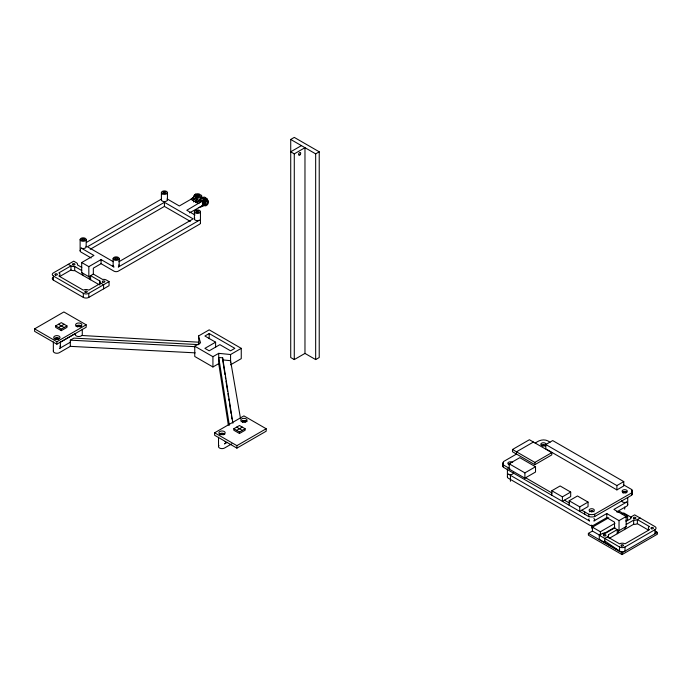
<?xml version="1.0" encoding="UTF-8"?>
<svg xmlns="http://www.w3.org/2000/svg" width="692" height="692" viewBox="0 0 692 692"><rect width="100%" height="100%" fill="white"/><g stroke="black" fill="none" stroke-linecap="round" stroke-linejoin="round"><path stroke-width="1.04" d="M632.22 492.981L631.675 495.23L594.558 516.63A7.577 4.377 0 0 1 588.857 516.63L503.413 467.299L502.911 466.192L503.447 463.951M533.42 442.041L516.491 451.807L516.491 454.073L503.447 461.607L502.911 463.848L503.413 467.299M623.362 484.711L631.718 489.538L632.22 490.637L631.675 495.23M204.616 204.529A3.027 1.747 -60 0 1 202.479 203.292L203.111 201.182L204.616 199.59A3.027 1.747 -60 0 1 206.683 200.222M204.261 204.322L204.884 202.211L206.398 200.619A3.027 1.747 -60 0 1 208.534 201.848A3.027 1.747 -60 0 1 206.398 205.55A3.027 1.747 -60 0 1 204.261 204.322L202.479 203.292M624.366 529.622L626.148 526.534L626.148 516.5L613.899 509.424L626.84 501.959A3.027 1.747 0 0 1 623.544 502.34A3.027 1.747 0 0 1 621.676 500.723M197.203 194.4A3.027 1.747 -60 0 0 195.352 194.236L193.846 195.836L193.215 197.938A3.027 1.747 -60 0 0 193.293 198.535M207.548 201.268A4.29 2.483 -60 0 0 204.616 198.552L198.379 203.595L190.905 199.287L197.142 194.236A4.29 2.483 -60 0 1 199.772 194.469M199.988 200.282A3.027 1.747 -60 0 0 200.983 196.935A3.027 1.747 -60 0 0 198.915 196.294L192.679 200.308L198.915 195.256A4.29 2.483 -60 0 1 201.545 199.002M201.588 201.744L201.588 200.879L199.806 199.85L199.806 200.723L196.597 202.574L202.834 197.523A4.29 2.483 -60 0 1 205.766 198.431M195.006 215.022L186.805 210.281L203.984 200.075L205.844 201.017M197.142 195.274L196.589 195.672L194.798 194.642M82.08 240.176L83.152 239.562M163.355 193.25L164.428 192.635M86.595 242.295L161.573 199.011M118.929 261.732L193.146 218.888L164.428 202.306L87.426 246.759L113.367 261.732M90.211 249.267L164.428 206.415L190.369 221.397M290.718 139.455L294.282 137.405L319.228 151.799L319.228 357.522L315.664 359.58L304.973 353.413L294.282 359.58L290.718 357.522L290.718 139.455L315.664 153.858L319.228 151.799M193.31 197.895L179.332 205.974L167.473 199.123M83.481 275.658L81.699 272.57L81.699 262.536L93.948 255.46L81.016 247.995A3.027 1.747 0 0 0 84.658 248.272A3.027 1.747 0 0 0 86.067 246.309M59.797 276.454L70.965 270.01A3.858 2.223 0 0 0 74.693 270.581L98.956 284.594M193.483 201.9L196.779 199.997M198.915 201.234L195.888 202.574L195.888 197.583L194.115 196.563M81.699 262.536L88.827 266.645L101.075 259.578L114.007 267.043A3.027 1.747 0 0 1 113.228 265.356M301.409 145.631L290.718 151.799L294.282 153.858L304.973 147.69L304.973 353.413M200.343 222.547A3.027 1.747 0 0 1 199.555 224.234L118.28 271.16A3.027 1.747 0 0 1 114.007 271.16L101.075 263.687L93.334 268.159L93.334 274.084L102.606 279.438A3.858 2.223 0 0 1 106.326 280.018L109.059 281.583L109.059 285.701L88.784 297.404A3.858 2.223 0 0 1 83.325 297.404L53.414 280.139A3.858 2.223 0 0 1 52.808 277.449M189.478 212.859L204.062 204.763M115.08 259.223L116.144 258.609M196.355 212.297L197.419 211.683M93.334 274.084L88.827 276.688L81.699 272.57M103.601 288.849L103.601 284.732L100.876 283.158L88.784 290.147A3.858 2.223 0 0 0 83.325 290.147L58.872 276.022A3.858 2.223 0 0 0 58.872 272.873L70.965 265.892A3.858 2.223 0 0 0 74.693 266.463L81.725 270.529M81.812 267.432L77.418 264.898A3.858 2.223 0 0 0 76.414 262.744L73.707 261.178L53.414 272.873A3.858 2.223 0 0 0 53.414 276.022L83.325 293.296A3.858 2.223 0 0 0 88.784 293.296L109.059 281.583M34.6 328.856L63.889 311.954L86.163 324.808L86.163 327.273L56.874 344.183L34.6 331.33L34.6 328.856L56.874 341.718L86.163 324.808M55.671 325.889L61.311 322.628L66.96 325.889L66.96 327.377L61.311 330.638L55.671 327.377L55.671 325.889L61.311 329.15L66.96 325.889M58.491 327.524L64.14 324.263M59.849 342.505L75.341 333.561M53.466 350.697A3.529 2.033 0 0 0 55.109 352.981A3.529 2.033 0 0 0 59.365 352.661L70.307 346.346L70.307 340.17L73.862 338.12L198.794 344.625M70.307 342.229L59.365 348.543A3.529 2.033 0 0 0 59.927 346.087M199.045 344.01L198.5 336.009L209.183 329.842L241.257 348.353L241.257 358.646L230.566 364.814M215.601 342.185L204.91 348.353L209.183 350.827L219.874 344.651L230.566 350.827L234.839 348.353L209.183 333.544L204.91 336.009L215.601 342.185L215.601 347.332M241.257 348.353L230.566 354.529L218.724 353.344L218.724 363.629L212.928 366.976L194.755 356.484L194.755 346.199L200.55 342.851L198.5 336.009M194.755 346.199L212.928 356.691L218.724 353.344M214.632 432.794L243.921 415.892L266.186 428.746L266.186 431.211L236.898 448.122L214.632 435.268L214.632 432.794L236.898 445.657L266.186 428.746M233.827 428.755L239.475 425.493L245.124 428.755L245.124 430.234L239.475 433.495L233.827 430.234L233.827 428.755L239.475 432.016L245.124 428.755M236.647 430.381L242.295 427.12M227.27 442.326L224.537 443.909A3.529 2.033 0 0 0 225.099 441.453M231.829 443.814L224.537 448.018A3.529 2.033 0 0 1 219.892 448.2A3.529 2.033 0 0 1 218.983 445.562M512.487 449.497L529.406 439.723L551.784 452.646L551.784 454.903L534.864 464.678L512.487 451.755L512.487 449.497L534.864 462.412L551.784 452.646M535.184 443.278C539.284 439.662 545.642 438.382 549.993 442.344M509.174 463.796L519.787 457.663L535.522 466.745L535.522 472.031L524.899 478.163L509.174 469.081L509.174 463.796L524.899 472.878L535.522 466.745M545.806 444.541L552.683 440.57L623.769 481.606L623.769 485.931L616.892 489.901L545.806 448.857L545.806 444.541L616.892 485.576L623.769 481.606M509.174 469.081L509.866 468.674L503.413 464.955M551.827 490.74L560.113 485.957L570.692 492.073L570.692 496.579L562.406 501.363L562.406 496.856L551.827 490.74L551.827 495.247M562.406 496.856L570.692 492.073M569.179 500.766L577.465 495.982L588.044 502.089L588.044 506.596L579.758 511.379L579.758 506.873L569.179 500.766L569.179 505.264M579.758 506.873L588.044 502.089M581.79 510.203L588.857 514.286A7.577 4.377 0 0 0 594.558 514.286L631.675 492.886M626.148 516.5L619.029 520.609L606.78 513.542L593.84 521.007A3.027 1.747 0 0 0 593.84 518.542M626.277 521.258L630.922 518.585A3.858 2.223 0 0 1 631.917 516.431L634.642 514.857L654.917 526.56A3.858 2.223 0 0 1 654.917 529.709L625.006 546.983L625.006 551.091A3.858 2.223 0 0 1 619.548 551.091L599.289 539.379L599.289 535.271L602.005 533.705A3.858 2.223 0 0 1 605.725 533.125L614.513 528.048L614.513 522.123L606.78 517.659L593.84 525.124A3.027 1.747 0 0 1 589.567 525.124L508.291 478.198A3.027 1.747 0 0 1 507.504 476.511M616.676 511.942L626.84 506.077A3.027 1.747 0 0 0 627.315 503.966M599.497 535.115L592.438 531.041L592.438 527.174L608.787 517.728M617.878 512.478L619.695 511.431L627.635 516.024L627.635 519.891L625.819 520.938M655.532 531.309L657.4 532.39L657.4 534.181L622.039 554.595L588.382 535.167L588.382 533.376L592.438 531.041M622.125 513.897L623.743 512.962L631.225 517.279M592.438 527.174L600.379 531.759L614.92 523.368M625.819 517.071L627.635 516.024M603.104 534.051L614.92 527.235M604.739 542.528L604.739 538.419L607.455 536.845A3.858 2.223 0 0 0 608.45 534.7L617.247 529.622L617.247 533.74L619.029 530.652L619.029 520.609M626.225 524.441L633.647 520.15A3.858 2.223 0 0 0 637.367 519.58L640.091 518.005M626.148 526.534L619.029 530.652L614.513 528.048M609.332 538.307L633.647 524.268A3.858 2.223 0 0 0 637.367 523.697L648.534 530.141M588.382 533.376L622.039 552.804L657.4 532.39M198.379 207.712L204.616 205.559A4.29 2.483 -60 0 0 205.403 204.988M70.307 340.17L195.17 346.683M70.307 346.346L195.17 352.851M198.5 342.185L81.803 335.49L81.241 335.914A3.529 2.033 0 0 1 76.604 336.087A3.529 2.033 0 0 1 75.696 333.457M232.893 423.219L222.668 357.851L218.724 357.453L229.329 425.243M222.668 357.851L222.668 359.909L230.566 360.696L240.522 418.599M197.142 194.236L198.915 195.256M202.834 197.523L204.616 198.552M195.352 194.236L198.128 195.836M202.047 198.094L203.829 199.123M204.616 199.59L206.398 200.619M196.268 194.902L198.042 195.931M201.96 198.189L203.742 199.218M194.72 194.729L196.511 195.758M203.984 200.075L205.766 201.104M194.288 195.187L196.078 196.217M203.552 200.533L205.334 201.562M203.111 201.182L204.884 202.211M202.765 201.891L204.547 202.92M202.557 202.609L204.339 203.638M525.6 477.757L552.034 493.024M564.438 500.186L569.516 503.119M607.455 536.845L619.548 543.834A3.858 2.223 0 0 1 625.006 543.834L649.468 529.709A3.858 2.223 0 0 1 649.468 526.56L637.367 519.58L637.367 523.697M91.171 257.978L81.016 252.104A3.027 1.747 0 0 1 80.531 250.002M100.876 283.158A3.858 2.223 0 0 1 99.882 281.013L90.609 275.658L90.609 279.776L88.827 276.688L88.827 266.645M58.491 324.263L64.14 327.524M236.647 427.12L242.295 430.381M599.289 535.271L619.548 546.983A3.858 2.223 0 0 0 625.006 546.983M68.249 264.318L70.965 265.892L70.965 270.01M604.739 540.928L619.548 551.091L619.548 546.983M584.705 514.234L584.705 511.89M222.668 359.909L224.978 374.666M225.307 376.777L225.635 378.887M225.973 380.998L227.616 391.534M227.945 393.644L228.447 396.81M228.775 398.921L229.104 401.023M229.433 403.133L231.085 413.678M231.413 415.788L231.907 418.945M218.724 363.629L228.334 425.061M654.917 529.709L654.917 533.826A3.858 2.223 0 0 0 655.532 531.136M633.647 520.15L633.647 524.268M632.22 490.637L632.203 494.123M631.718 489.538L631.718 491.095M627.722 497.643L627.722 504.84M624.703 507.054L624.703 509.13M622.039 552.804L622.039 554.595M616.892 485.576L616.892 489.901M608.45 534.7L608.45 537.788M606.78 513.542L606.78 517.659M600.379 531.759L600.379 535.625M594.653 514.26L594.653 516.604M591.703 525.064L591.703 528.178M588.857 514.286L588.857 516.63M534.864 462.412L534.864 464.678M524.899 472.878L524.899 478.163M510.428 475.317L510.428 481.26M507.409 468.735L507.409 476.961M502.928 462.706L502.911 466.192M315.664 153.858L315.664 359.58M294.282 153.858L294.282 359.58M239.475 432.016L239.475 433.495M236.898 445.657L236.898 448.122M230.566 354.529L230.566 362.755M218.516 437.327L218.516 446.582M212.928 356.691L212.928 366.976M209.183 333.544L209.183 338.691M202.479 201.234L202.479 205.351M201.588 205.861L201.588 206.726M200.446 211.683A3.027 1.747 0 0 1 195.905 213.197A3.027 1.747 0 0 1 195.905 210.169A3.027 1.747 0 0 1 200.446 211.683L200.446 222.997M196.779 197.938L196.779 202.055M194.4 211.683L194.4 218.888M167.447 192.635L167.447 199.832M164.428 202.306L164.428 206.415M161.4 192.635L161.4 199.832M119.171 258.609A3.027 1.747 0 0 1 114.63 260.123A3.027 1.747 0 0 1 114.63 257.095A3.027 1.747 0 0 1 119.171 258.609L119.171 265.806M113.125 258.609L113.125 265.806M101.075 259.578L101.075 263.687M99.882 281.013L99.882 285.13M88.784 293.296L88.784 297.404M86.171 239.562A3.027 1.747 0 0 1 81.639 241.067A3.027 1.747 0 0 1 81.639 238.048A3.027 1.747 0 0 1 86.171 239.562L86.171 246.759M83.325 293.296L83.325 297.404M82.279 329.331L82.279 335.508M80.125 239.562L80.125 250.876M74.693 266.463L74.693 270.581M61.311 329.15L61.311 330.638M60.394 341.96L60.394 347.107M56.874 341.718L56.874 344.183M53.414 276.022L53.414 280.139M53.345 341.96L53.345 351.225M220.731 434.827A1.514 0.874 0 0 1 223.352 434.827M219.546 433.823A3.529 2.033 0 0 1 224.537 433.823M55.559 339.469A1.514 0.874 0 0 1 58.18 339.469M54.374 338.466A3.529 2.033 0 0 1 59.365 338.466M77.288 327.048A1.514 0.874 0 0 1 78.75 326.399A1.514 0.874 0 0 1 80.211 327.048M76.25 325.837A3.529 2.033 0 0 1 80.514 325.508M242.157 420.874A3.529 2.033 0 0 1 245.686 420.874M246.413 421.194A3.529 2.033 0 0 1 246.975 421.618M242.46 422.414A1.514 0.874 0 0 1 243.921 421.765A1.514 0.874 0 0 1 245.375 422.414M591.314 511.734A1.514 0.874 0 0 1 592.092 511.734M590.925 510.886A3.027 1.747 0 0 1 592.49 510.886M589.082 518.905A3.027 1.747 0 0 0 589.567 521.007L508.291 474.081A3.027 1.747 0 0 0 511.587 474.461A3.027 1.747 0 0 0 513.455 472.852M623.388 493.085A1.514 0.874 0 0 1 626.009 493.085M622.558 492.289A3.027 1.747 0 0 1 626.84 492.289M541.282 445.363A3.027 1.747 0 0 1 544.933 445.086M542.355 445.985A1.514 0.874 0 0 1 544.492 445.985M509.649 463.96A3.027 1.747 0 0 1 510.428 463.908M194.798 218.015A3.027 1.747 0 0 0 195.576 220.272A3.027 1.747 0 0 0 199.555 220.117L118.28 267.043A3.027 1.747 0 0 0 118.765 264.932M167.04 198.959A3.027 1.747 0 0 1 164.817 201.562A3.027 1.747 0 0 1 161.504 199.382M241.188 421.731A3.149 1.817 0 0 1 246.646 421.731M219.312 434.36A3.149 1.817 0 0 1 224.77 434.36M54.14 338.993A3.149 1.817 0 0 1 59.097 338.622M76.016 326.365A3.149 1.817 0 0 1 81.474 326.365M509.753 464.756A2.604 1.505 0 0 1 508.361 462.386A2.604 1.505 0 0 1 512.686 462.55M508.585 464.583A2.604 1.505 0 0 1 509.753 464.194M622.437 492.773A2.604 1.505 0 0 1 626.545 492.462M589.446 511.821A2.604 1.505 0 0 1 593.961 511.821M541.577 445.536A2.604 1.505 0 0 1 545.685 445.847M299.904 154.896A1.514 0.874 -60 0 0 300.389 152.551A1.514 0.874 -60 0 0 298.598 154.134A1.514 0.874 -60 0 0 299.904 154.896M603.839 535.79A1.263 0.727 0 0 0 605.95 535.461A1.263 0.727 0 0 0 604.401 534.57A1.263 0.727 0 0 0 603.839 535.79M634.01 518.637A1.263 0.727 0 0 0 635.905 518.005A1.263 0.727 0 0 0 634.01 517.374A1.263 0.727 0 0 0 634.01 518.637M651.561 528.766A1.263 0.727 0 0 0 653.447 528.134A1.263 0.727 0 0 0 651.561 527.503A1.263 0.727 0 0 0 651.561 528.766M621.65 546.04A1.263 0.727 0 0 0 623.535 545.408A1.263 0.727 0 0 0 621.65 544.777A1.263 0.727 0 0 0 621.65 546.04M199.244 199.971A1.765 1.021 -60 0 0 199.798 197.237A1.765 1.021 -60 0 0 197.713 199.088A1.765 1.021 -60 0 0 199.244 199.971M206.674 204.114A1.514 0.874 -60 0 0 207.159 201.779A1.514 0.874 -60 0 0 205.368 203.362A1.514 0.874 -60 0 0 206.674 204.114M196.666 212.435A1.514 0.874 0 0 0 198.933 211.683A1.514 0.874 0 0 0 196.666 210.93A1.514 0.874 0 0 0 196.666 212.435M162.291 193.872A3.027 1.747 0 0 0 167.343 193.085A3.027 1.747 0 0 0 163.641 190.949A3.027 1.747 0 0 0 162.291 193.872M55.516 275.079A1.263 0.727 0 0 0 57.401 274.447A1.263 0.727 0 0 0 55.516 273.816A1.263 0.727 0 0 0 55.516 275.079M163.667 193.388A1.514 0.874 0 0 0 165.942 192.635A1.514 0.874 0 0 0 163.667 191.874A1.514 0.874 0 0 0 163.667 193.388M85.168 292.232A1.263 0.727 0 0 0 87.27 291.912A1.263 0.727 0 0 0 85.73 291.021A1.263 0.727 0 0 0 85.168 292.232M102.71 282.102A1.263 0.727 0 0 0 104.821 281.774A1.263 0.727 0 0 0 103.281 280.883A1.263 0.727 0 0 0 102.71 282.102M73.058 264.95A1.263 0.727 0 0 0 74.952 264.318A1.263 0.727 0 0 0 73.058 263.687A1.263 0.727 0 0 0 73.058 264.95M82.391 240.314A1.514 0.874 0 0 0 84.658 239.562A1.514 0.874 0 0 0 82.391 238.801A1.514 0.874 0 0 0 82.391 240.314M115.391 259.362A1.514 0.874 0 0 0 117.657 258.609A1.514 0.874 0 0 0 115.391 257.848A1.514 0.874 0 0 0 115.391 259.362M242.347 421.739A3.149 1.817 0 0 0 247.07 420.165A3.149 1.817 0 0 0 242.347 418.591A3.149 1.817 0 0 0 242.347 421.739M219.814 434.083A3.149 1.817 0 0 0 225.082 433.27A3.149 1.817 0 0 0 221.224 431.038A3.149 1.817 0 0 0 219.814 434.083M77.175 326.382A3.149 1.817 0 0 0 81.898 324.808A3.149 1.817 0 0 0 77.175 323.233A3.149 1.817 0 0 0 77.175 326.382M55.291 339.011A3.149 1.817 0 0 0 60.022 337.437A3.149 1.817 0 0 0 55.291 335.862A3.149 1.817 0 0 0 55.291 339.011M590.397 511.535A2.604 1.505 0 0 0 594.316 510.229A2.604 1.505 0 0 0 590.397 508.923A2.604 1.505 0 0 0 590.397 511.535M622.852 492.246A2.604 1.505 0 0 0 627.22 491.571A2.604 1.505 0 0 0 624.028 489.728A2.604 1.505 0 0 0 622.852 492.246M542.121 445.562A2.604 1.505 0 0 0 546.031 444.255A2.604 1.505 0 0 0 542.121 442.949A2.604 1.505 0 0 0 542.121 445.562"/></g></svg>
